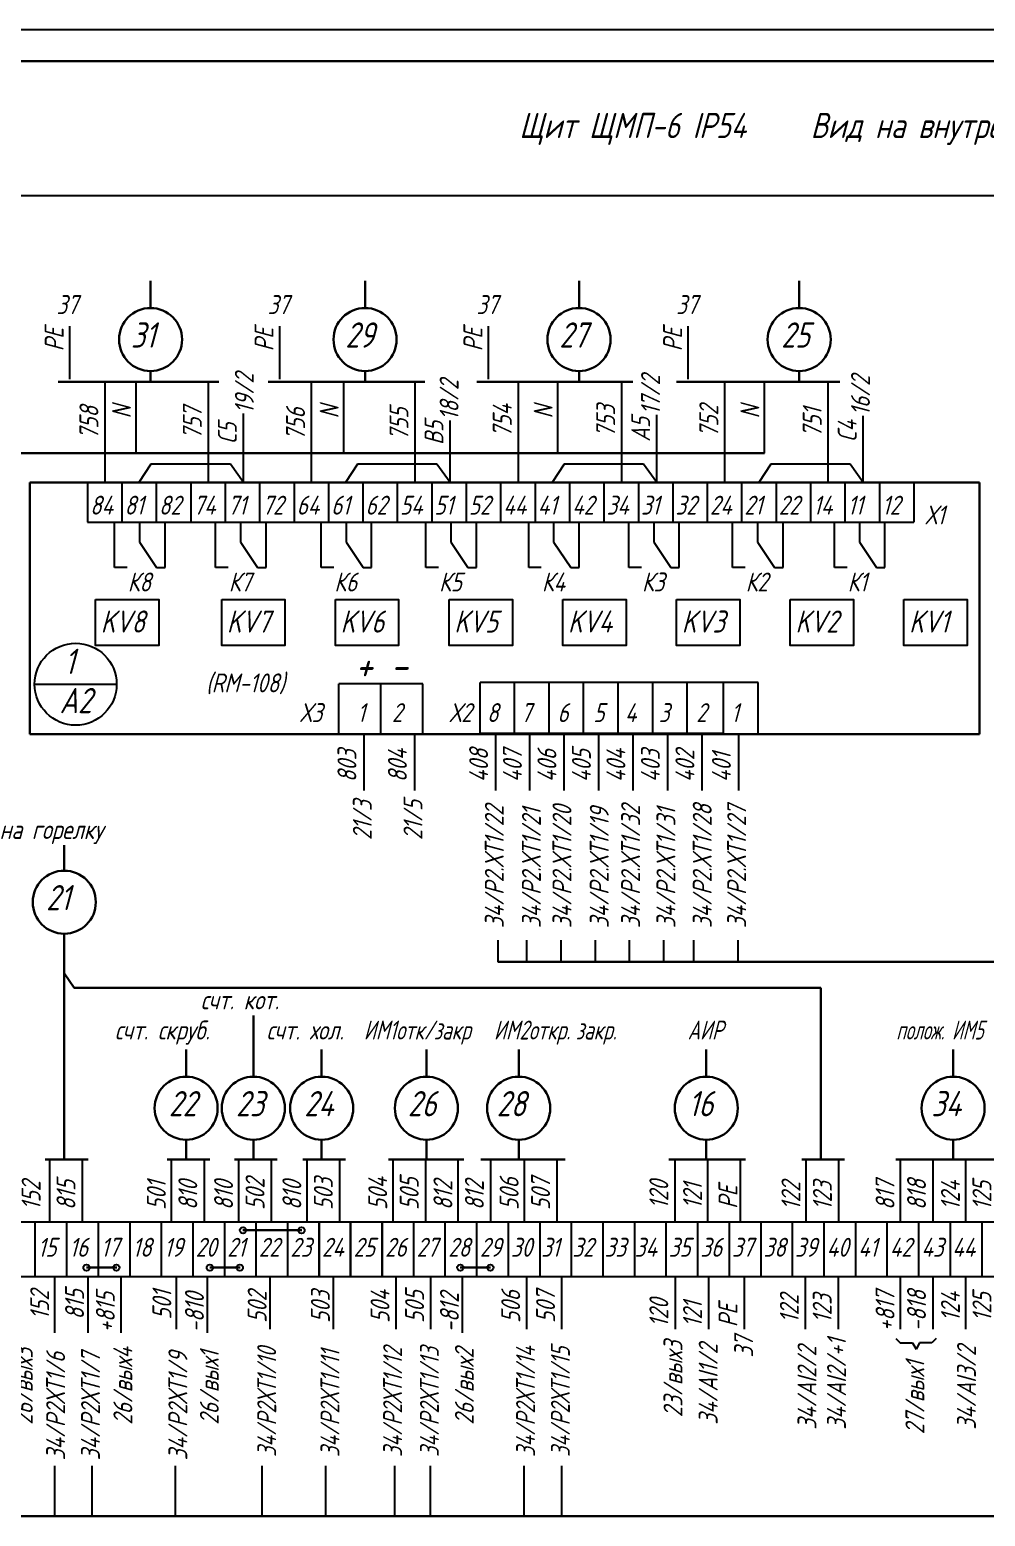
# Model space of a CAD drawing. Header units: millimetres. Extents: x 2301 to 3142, y 6 to 600.
# Drawn here: x 2488.8 to 2640.3, y 364.3 to 600 of the extents above; entities that cross this region are included whole.
import ezdxf

# ---------------------------------------------------------------- set-up
doc = ezdxf.new("R2010")
doc.units = ezdxf.units.MM
doc.layers.add('АСУТП', color=7, linetype='Continuous')
doc.layers.add('ссылки', color=7, linetype='Continuous')
doc.styles.add('GOST тип А', font='GOST_A.TTF', dxfattribs={"oblique": 15})
doc.styles.add('ROMANC', font='GOST_A.TTF', dxfattribs={"oblique": 15, "height": 3})
doc.styles.get("Standard").update_dxf_attribs({"font": 'GOST_A.TTF', "width": 0.8, "oblique": 15, "height": 3})

msp = doc.modelspace()

# ---------------------------------------------------------------- linework, layer by layer
at = {"color": 7}
for p, q in [((3141.84, 599.97), (2300.84, 599.97)), ((2495.07, 552.97), (2495.07, 544.59)), ((2528.35, 552.97), (2528.35, 544.59)), ((2561.46, 552.97), (2561.46, 544.59)), ((2593.13, 552.97), (2593.13, 544.59)), ((2500.71, 528.17), (2500.71, 544.16)), ((2505.63, 532.84, -124.48), (2505.63, 544.13, -124.48)), ((2517.11, 528.17), (2517.11, 544.16)), ((2533.47, 528.17), (2533.47, 544.16)), ((2538.57, 532.84, -124.48), (2538.57, 544.13, -124.48)), ((2549.87, 528.17), (2549.87, 544.16)), ((2566.25, 528.17), (2566.25, 544.13)), ((2572.5, 532.84, -124.48), (2572.5, 544.13, -124.48)), ((2582.65, 528.17), (2582.65, 544.13)), ((2599, 528.17), (2599, 544.13)), ((2605.28, 532.84, -124.48), (2605.28, 544.13, -124.48)), ((2615.4, 528.17), (2615.4, 544.13)), ((2522.66, 528.17), (2522.66, 539.1)), ((2555.43, 528.17), (2555.43, 538.04)), ((2588.2, 528.17), (2588.2, 538.9)), ((2620.95, 528.17), (2620.95, 538.75)), ((2469.66, 532.84, -124.48), (2494.76, 532.84, -124.48)), ((2507.98, 531.11), (2506.08, 528.17)), ((2520.58, 531.11), (2507.98, 531.11)), ((2522.66, 528.17), (2520.58, 531.11)), ((2540.74, 531.11), (2538.84, 528.17)), ((2553.34, 531.11), (2540.74, 531.11)), ((2555.43, 528.17), (2553.34, 531.11)), ((2573.52, 531.11), (2571.62, 528.17)), ((2586.12, 531.11), (2573.52, 531.11)), ((2588.2, 528.17), (2586.12, 531.11)), ((2606.26, 531.11), (2604.37, 528.17)), ((2618.87, 531.11), (2606.26, 531.11)), ((2620.95, 528.17), (2618.87, 531.11)), ((2497.92, 528.17, -124.48), (2497.92, 521.9, -124.48)), ((2503.38, 528.17, -124.48), (2503.38, 521.9, -124.48)), ((2508.84, 528.17, -124.48), (2508.84, 521.9, -124.48)), ((2514.3, 528.17, -124.48), (2514.3, 521.9, -124.48)), ((2519.76, 528.17, -124.48), (2519.76, 521.9, -124.48)), ((2525.22, 528.17, -124.48), (2525.22, 521.9, -124.48)), ((2530.68, 528.17, -124.48), (2530.68, 521.9, -124.48)), ((2536.14, 528.17, -124.48), (2536.14, 521.9, -124.48)), ((2541.6, 528.17, -124.48), (2541.6, 521.9, -124.48)), ((2547.06, 528.17, -124.48), (2547.06, 521.9, -124.48)), ((2552.52, 528.17, -124.48), (2552.52, 521.9, -124.48)), ((2557.98, 528.17, -124.48), (2557.98, 521.9, -124.48)), ((2563.44, 528.17, -124.48), (2563.44, 521.9, -124.48)), ((2568.9, 528.17, -124.48), (2568.9, 521.9, -124.48)), ((2574.36, 528.17, -124.48), (2574.36, 521.9, -124.48)), ((2579.82, 528.17, -124.48), (2579.82, 521.9, -124.48)), ((2585.28, 528.17, -124.48), (2585.28, 521.9, -124.48)), ((2590.74, 528.17, -124.48), (2590.74, 521.9, -124.48)), ((2596.2, 528.17, -124.48), (2596.2, 521.9, -124.48)), ((2601.66, 528.17, -124.48), (2601.66, 521.9, -124.48)), ((2607.12, 528.17, -124.48), (2607.12, 521.9, -124.48)), ((2612.58, 528.17, -124.48), (2612.58, 521.9, -124.48)), ((2618.04, 528.17, -124.48), (2618.04, 521.9, -124.48)), ((2633.02, 528.17, -124.48), (2621.02, 528.17, -124.48)), ((2623.5, 528.17, -124.48), (2623.5, 521.9, -124.48)), ((2628.96, 528.17, -124.48), (2628.96, 521.9, -124.48)), ((2497.92, 521.9, -124.48), (2504.45, 521.9, -124.48)), ((2504.45, 521.9, -124.48), (2608.45, 521.9, -124.48)), ((2607.12, 521.9, -124.48), (2628.96, 521.9, -124.48)), ((2544.47, 496.27, -124.48), (2537.81, 496.27, -124.48)), ((2537.81, 488.27, -124.48), (2537.81, 496.27, -124.48)), ((2551.13, 496.27, -124.48), (2544.47, 496.27, -124.48)), ((2544.47, 488.27, -124.48), (2544.47, 496.27, -124.48)), ((2551.13, 488.27, -124.48), (2551.13, 496.27, -124.48)), ((2604.27, 496.45, -124.48), (2560.19, 496.45, -124.48)), ((2560.19, 488.45, -124.48), (2560.19, 496.45, -124.48)), ((2560.19, 488.45, -124.48), (2560.19, 496.45, -124.48)), ((2565.66, 488.45, -124.48), (2565.66, 496.45, -124.48)), ((2571.13, 488.45, -124.48), (2571.13, 496.45, -124.48)), ((2576.6, 488.45, -124.48), (2576.6, 496.45, -124.48)), ((2582.08, 488.45, -124.48), (2582.08, 496.45, -124.48)), ((2587.55, 488.45, -124.48), (2587.55, 496.45, -124.48)), ((2593.02, 488.45, -124.48), (2593.02, 496.45, -124.48)), ((2598.8, 488.45, -124.48), (2598.8, 496.45, -124.48)), ((2604.27, 488.45, -124.48), (2604.27, 496.45, -124.48)), ((2537.81, 488.27, -124.48), (2544.47, 488.27, -124.48)), ((2541.81, 479.35, -124.48), (2541.81, 488.27, -124.48)), ((2544.47, 488.27, -124.48), (2551.13, 488.27, -124.48)), ((2549.81, 479.35, -124.48), (2549.81, 488.27, -124.48)), ((2560.19, 488.45, -124.48), (2598.8, 488.45, -124.48)), ((2562.69, 479.35, -124.48), (2562.69, 488.27, -124.48)), ((2568.05, 479.35, -124.48), (2568.05, 488.27, -124.48)), ((2573.52, 479.35, -124.48), (2573.52, 488.27, -124.48)), ((2578.99, 479.35, -124.48), (2578.99, 488.27, -124.48)), ((2584.46, 479.35, -124.48), (2584.46, 488.27, -124.48)), ((2589.93, 479.35, -124.48), (2589.93, 488.27, -124.48)), ((2595.41, 479.35, -124.48), (2595.41, 488.27, -124.48)), ((2601.19, 479.35, -124.48), (2601.19, 488.27, -124.48)), ((2563.02, 455.6), (2563.02, 452.21)), ((2567.55, 455.6), (2567.55, 452.21)), ((2572.98, 455.6), (2572.98, 452.21)), ((2578.41, 455.6), (2578.41, 452.21)), ((2583.84, 455.6), (2583.84, 452.21)), ((2589.27, 455.6), (2589.27, 452.21)), ((2594.02, 455.6), (2594.02, 452.21)), ((2601.03, 455.6), (2601.03, 452.21)), ((2491.95, 410.99, -124.48), (2491.95, 420.87, -124.48)), ((2497.14, 410.99, -124.48), (2497.14, 420.87, -124.48)), ((2511.27, 410.99, -124.48), (2511.27, 420.87, -124.48)), ((2516.46, 410.99, -124.48), (2516.46, 420.87, -124.48)), ((2521.94, 410.99, -124.48), (2521.94, 420.87, -124.48)), ((2527.12, 410.99, -124.48), (2527.12, 420.87, -124.48)), ((2532.76, 410.99, -124.48), (2532.76, 420.87, -124.48)), ((2537.95, 410.99, -124.48), (2537.95, 420.87, -124.48)), ((2546.38, 410.99, -124.48), (2546.38, 420.87, -124.48)), ((2551.56, 410.99, -124.48), (2551.56, 420.87, -124.48)), ((2556.72, 410.99, -124.48), (2556.72, 420.87, -124.48)), ((2561.9, 410.99, -124.48), (2561.9, 420.87, -124.48)), ((2567.21, 410.99, -124.48), (2567.21, 420.87, -124.48)), ((2572.4, 410.99, -124.48), (2572.4, 420.87, -124.48)), ((2590.63, 420.84), (2590.11, 420.84)), ((2591.12, 410.99, -124.48), (2591.12, 420.87, -124.48)), ((2591.12, 420.87, -124.48), (2601.48, 420.87, -124.48)), ((2596.3, 410.99, -124.48), (2596.3, 420.87, -124.48)), ((2601.48, 410.99, -124.48), (2601.48, 420.87, -124.48)), ((2611.89, 410.99, -124.48), (2611.89, 420.87, -124.48)), ((2617.08, 410.99, -124.48), (2617.08, 420.87, -124.48)), ((2626.82, 410.99, -124.48), (2626.82, 420.87, -124.48)), ((2632, 410.99, -124.48), (2632, 420.87, -124.48)), ((2637.19, 410.99, -124.48), (2637.19, 420.87, -124.48)), ((2419.51, 410.99, -124.48), (2562.79, 410.99, -124.48)), ((2489.6, 410.99, -124.48), (2489.6, 402.24, -124.48)), ((2494.6, 410.99, -124.48), (2494.6, 402.24, -124.48)), ((2499.61, 410.99, -124.48), (2499.61, 402.24, -124.48)), ((2504.62, 410.99, -124.48), (2504.62, 402.24, -124.48)), ((2509.62, 410.99, -124.48), (2509.62, 402.24, -124.48)), ((2514.63, 410.99, -124.48), (2514.63, 402.24, -124.48)), ((2519.64, 410.99, -124.48), (2519.64, 402.24, -124.48)), ((2524.64, 410.99, -124.48), (2524.64, 402.24, -124.48)), ((2529.65, 410.99, -124.48), (2529.65, 402.24, -124.48)), ((2534.59, 410.99, -124.48), (2534.59, 402.24, -124.48)), ((2534.66, 410.99, -124.48), (2534.66, 402.24, -124.48)), ((2539.38, 410.99, -124.48), (2677.84, 410.99, -124.48)), ((2539.59, 410.99, -124.48), (2539.59, 402.24, -124.48)), ((2539.66, 410.99, -124.48), (2539.66, 402.24, -124.48)), ((2544.6, 410.99, -124.48), (2544.6, 402.24, -124.48)), ((2544.67, 410.99, -124.48), (2544.67, 402.24, -124.48)), ((2549.61, 410.99, -124.48), (2549.61, 402.24, -124.48)), ((2554.61, 410.99, -124.48), (2554.61, 402.24, -124.48)), ((2559.62, 410.99, -124.48), (2559.62, 402.24, -124.48)), ((2564.63, 410.99, -124.48), (2564.63, 402.24, -124.48)), ((2569.63, 410.99, -124.48), (2569.63, 402.24, -124.48)), ((2574.64, 410.99, -124.48), (2574.64, 402.24, -124.48)), ((2579.64, 410.99, -124.48), (2579.64, 402.24, -124.48)), ((2584.65, 410.99, -124.48), (2584.65, 402.24, -124.48)), ((2589.66, 410.99, -124.48), (2589.66, 402.24, -124.48)), ((2594.66, 410.99, -124.48), (2594.66, 402.24, -124.48)), ((2599.67, 410.99, -124.48), (2599.67, 402.24, -124.48)), ((2604.68, 410.99, -124.48), (2604.68, 402.24, -124.48)), ((2609.68, 410.99, -124.48), (2609.68, 402.24, -124.48)), ((2614.69, 410.99, -124.48), (2614.69, 402.24, -124.48)), ((2619.7, 410.99, -124.48), (2619.7, 402.24, -124.48)), ((2624.7, 410.99, -124.48), (2624.7, 402.24, -124.48)), ((2629.71, 410.99, -124.48), (2629.71, 402.24, -124.48)), ((2634.72, 410.99, -124.48), (2634.72, 402.24, -124.48)), ((2639.72, 410.99, -124.48), (2639.72, 402.24, -124.48)), ((2895.06, 402.24, -124.48), (2419.51, 402.24, -124.48)), ((2492.75, 393.36, -124.48), (2492.75, 402.18, -124.48)), ((2498.05, 393.36, -124.48), (2498.05, 402.18, -124.48)), ((2503.26, 393.36, -124.48), (2503.26, 402.18, -124.48)), ((2512.04, 393.95, -124.48), (2512.04, 402.18, -124.48)), ((2516.97, 393.36, -124.48), (2516.97, 402.18, -124.48)), ((2526.92, 393.95, -124.48), (2526.92, 402.18, -124.48)), ((2536.95, 393.95, -124.48), (2536.95, 402.18, -124.48)), ((2546.88, 393.95, -124.48), (2546.88, 402.18, -124.48)), ((2552.35, 393.95, -124.48), (2552.35, 402.18, -124.48)), ((2557.41, 393.36, -124.48), (2557.41, 402.18, -124.48)), ((2567.6, 393.95, -124.48), (2567.6, 402.18, -124.48)), ((2573.13, 393.95, -124.48), (2573.13, 402.18, -124.48)), ((2591.15, 393.95, -124.48), (2591.15, 402.31, -124.48)), ((2596.48, 393.95, -124.48), (2596.48, 402.31, -124.48)), ((2602.1, 393.95, -124.48), (2602.1, 402.31, -124.48)), ((2611.77, 393.95, -124.48), (2611.77, 402.18, -124.48)), ((2616.99, 393.95, -124.48), (2616.99, 402.18, -124.48)), ((2626.82, 393.95, -124.48), (2626.82, 402.32, -124.48)), ((2632, 393.95, -124.48), (2632, 402.32, -124.48)), ((2637.19, 393.95, -124.48), (2637.19, 402.31, -124.48)), ((2626.1, 392.49), (2626.8, 391.79)), ((2626.8, 391.79), (2628.74, 391.79)), ((2628.74, 391.79), (2629.31, 390.8)), ((2629.87, 391.79), (2629.31, 390.8)), ((2631.82, 391.79), (2629.87, 391.79)), ((2632.51, 392.49), (2631.82, 391.79)), ((2492.68, 372.3), (2492.68, 364.28)), ((2498.64, 372.3), (2498.64, 364.28)), ((2511.81, 372.3), (2511.81, 364.28)), ((2525.6, 372.3), (2525.6, 364.28)), ((2535.68, 372.3), (2535.68, 364.28)), ((2546.59, 372.3), (2546.59, 364.28)), ((2552.26, 372.3), (2552.26, 364.28)), ((2567.14, 372.3), (2567.14, 364.28)), ((2573.11, 372.3), (2573.11, 364.28))]:
    msp.add_line(p, q, dxfattribs=at)
at = {"color": 7, "lineweight": 30}
for p, q in [((2320.84, 594.97), (3136.84, 594.97)), ((2507.93, 555.9), (2507.93, 560.15)), ((2541.94, 555.9), (2541.94, 560.15)), ((2575.87, 555.9), (2575.87, 560.15)), ((2610.78, 555.9), (2610.78, 560.15)), ((2507.93, 544.13), (2507.93, 545.85)), ((2507.93, 544.13), (2507.93, 545.85)), ((2541.94, 544.13), (2541.94, 545.85)), ((2541.94, 544.13), (2541.94, 545.85)), ((2575.87, 544.13), (2575.87, 545.85)), ((2575.87, 544.13), (2575.87, 545.85)), ((2610.78, 544.13), (2610.78, 545.85)), ((2610.78, 544.13), (2610.78, 545.85)), ((2493.28, 544.13), (2518.78, 544.13)), ((2526.56, 544.13), (2551.42, 544.13)), ((2559.68, 544.13), (2584.4, 544.13)), ((2591.34, 544.13), (2617.22, 544.13)), ((2469.66, 532.84, -124.48), (2605.27, 532.84, -124.48)), ((2488.81, 528.17, -124.48), (2488.81, 488.27, -124.48)), ((2639.36, 528.17, -124.48), (2639.36, 488.27, -124.48)), ((2494.25, 466.69, -124.48), (2494.25, 470.68, -124.48)), ((2494.25, 420.87, -124.48), (2494.25, 456.64, -124.48)), ((2563.02, 452.21), (2944.2, 452.21)), ((2524.23, 434.03, -124.48), (2524.23, 443.66, -124.48)), ((2513.57, 434.03, -124.48), (2513.57, 438.28, -124.48)), ((2535.06, 434.03, -124.48), (2535.06, 438.28, -124.48)), ((2551.67, 434.03, -124.48), (2551.67, 438.28, -124.48)), ((2566.3, 434.03, -124.48), (2566.3, 438.28, -124.48)), ((2596.05, 434.03, -124.48), (2596.05, 438.28, -124.48)), ((2614.19, 420.87, -124.48), (2614.19, 438.28, -124.48)), ((2635.19, 434.03, -124.48), (2635.19, 438.28, -124.48)), ((2513.57, 420.87, -124.48), (2513.57, 423.98, -124.48)), ((2524.23, 420.87, -124.48), (2524.23, 423.98, -124.48)), ((2535.06, 420.87, -124.48), (2535.06, 423.98, -124.48)), ((2551.67, 420.87, -124.48), (2551.67, 423.98, -124.48)), ((2566.3, 420.87, -124.48), (2566.3, 423.98, -124.48)), ((2596.05, 420.87, -124.48), (2596.05, 423.98, -124.48)), ((2614.19, 420.87, -124.48), (2614.19, 423.98, -124.48)), ((2635.19, 420.87, -124.48), (2635.19, 423.98, -124.48)), ((2491.24, 420.87), (2498.04, 420.87)), ((2510.55, 420.87), (2517.35, 420.87)), ((2521.22, 420.87), (2528.02, 420.87)), ((2532.05, 420.87), (2538.85, 420.87)), ((2545.66, 420.87), (2557.6, 420.87)), ((2560.3, 420.87), (2573.66, 420.87)), ((2590.11, 420.84), (2602.29, 420.84)), ((2611.18, 420.87), (2617.98, 420.87)), ((2626.1, 420.87), (2637.26, 420.87)), ((2636.47, 420.87), (2643.27, 420.87)), ((2522.57, 409.62), (2531.9, 409.62)), ((2497.75, 403.7), (2502.56, 403.7)), ((2517.31, 403.7), (2522.12, 403.7)), ((2557.04, 403.7), (2561.85, 403.7)), ((2436.29, 364.28), (2932.94, 364.28))]:
    msp.add_line(p, q, dxfattribs=at)
at = {"color": 7, "linetype": 'Continuous'}
msp.add_line((2489.55, 496.2, -124.48), (2502.55, 496.2, -124.48), dxfattribs=at)
at = {"color": 250, "lineweight": 30}
for p, q in [((2495.82, 448.09, -124.48), (2494.25, 450.4, -62.99)), ((2614.19, 448.09, -124.48), (2495.82, 448.09, -124.48)), ((2614.19, 438.28, -124.48), (2614.19, 448.09, -124.48))]:
    msp.add_line(p, q, dxfattribs=at)
at = {"color": 7, "lineweight": 30, "elevation": -124.48}
for points in [[(2488.81, 528.17), (2639.36, 528.17)], [(2639.36, 488.27), (2488.81, 488.27)]]:
    msp.add_lwpolyline(points, dxfattribs=at)
at = {"color": 7, "elevation": -124.48}
for points in [[(2499.21, 509.65), (2509.24, 509.65), (2509.24, 502.34), (2499.21, 502.34)], [(2519.21, 509.65), (2529.24, 509.65), (2529.24, 502.34), (2519.21, 502.34)], [(2537.24, 509.65), (2547.27, 509.65), (2547.27, 502.34), (2537.24, 502.34)], [(2555.27, 509.65), (2565.3, 509.65), (2565.3, 502.34), (2555.27, 502.34)], [(2573.3, 509.65), (2583.33, 509.65), (2583.33, 502.34), (2573.3, 502.34)], [(2591.33, 509.65), (2601.36, 509.65), (2601.36, 502.34), (2591.33, 502.34)], [(2609.36, 509.65), (2619.4, 509.65), (2619.4, 502.34), (2609.36, 502.34)], [(2627.4, 509.65), (2637.43, 509.65), (2637.43, 502.34), (2627.4, 502.34)]]:
    msp.add_lwpolyline(points, close=True, dxfattribs=at)
at = {"color": 7, "lineweight": 30}
for centre in [(2507.93, 550.85), (2541.94, 550.85), (2575.87, 550.85), (2610.78, 550.85), (2494.25, 461.64, -124.48), (2513.57, 428.98, -124.48), (2524.23, 428.98, -124.48), (2535.06, 428.98, -124.48), (2551.67, 428.98, -124.48), (2566.3, 428.98, -124.48), (2596.05, 428.98, -124.48), (2635.19, 428.98, -124.48)]:
    msp.add_circle(centre, 5, dxfattribs=at)
at = {"color": 7, "linetype": 'Continuous'}
msp.add_circle((2496.05, 496.2, -124.48), 6.5, dxfattribs=at)
at = {"color": 7}
for centre in [(2522.59, 409.62), (2531.86, 409.62), (2497.77, 403.7), (2502.52, 403.7), (2517.33, 403.7), (2522.08, 403.7), (2557.06, 403.7), (2561.81, 403.7)]:
    msp.add_circle(centre, 0.497, dxfattribs=at)
at = {"layer": 'АСУТП', "color": 7}
for p, q in [((2328.69, 573.7, -248.96), (3129.61, 573.7, -248.96)), ((2502.22, 514.69), (2502.22, 521.82)), ((2510.22, 514.69), (2510.22, 521.82)), ((2518.24, 514.69), (2518.24, 521.82)), ((2526.24, 514.69), (2526.24, 521.82)), ((2534.98, 514.69), (2534.98, 521.82)), ((2542.98, 514.69), (2542.98, 521.82)), ((2551.59, 514.69), (2551.59, 521.82)), ((2559.59, 514.69), (2559.59, 521.82)), ((2567.89, 514.69), (2567.89, 521.82)), ((2575.89, 514.69), (2575.89, 521.82)), ((2583.76, 514.69), (2583.76, 521.82)), ((2591.76, 514.69), (2591.76, 521.82)), ((2600.22, 514.69), (2600.22, 521.82)), ((2608.22, 514.69), (2608.22, 521.82)), ((2616.38, 514.69), (2616.38, 521.82)), ((2624.38, 514.69), (2624.38, 521.82)), ((2504.22, 514.69), (2502.22, 514.69)), ((2508.89, 514.69), (2510.22, 514.69)), ((2520.24, 514.69), (2518.24, 514.69)), ((2524.9, 514.69), (2526.24, 514.69)), ((2536.98, 514.69), (2534.98, 514.69)), ((2541.65, 514.69), (2542.98, 514.69)), ((2553.59, 514.69), (2551.59, 514.69)), ((2558.25, 514.69), (2559.59, 514.69)), ((2569.89, 514.69), (2567.89, 514.69)), ((2574.56, 514.69), (2575.89, 514.69)), ((2585.76, 514.69), (2583.76, 514.69)), ((2590.43, 514.69), (2591.76, 514.69)), ((2602.22, 514.69), (2600.22, 514.69)), ((2606.88, 514.69), (2608.22, 514.69)), ((2618.38, 514.69), (2616.38, 514.69)), ((2623.04, 514.69), (2624.38, 514.69))]:
    msp.add_line(p, q, dxfattribs=at)
at = {"layer": 'АСУТП', "color": 7, "lineweight": -3}
for p, q in [((2506.22, 518.69), (2506.22, 521.82)), ((2522.24, 518.69), (2522.24, 521.82)), ((2538.98, 518.69), (2538.98, 521.82)), ((2555.59, 518.69), (2555.59, 521.82)), ((2571.89, 518.69), (2571.89, 521.82)), ((2587.76, 518.69), (2587.76, 521.82)), ((2604.22, 518.69), (2604.22, 521.82)), ((2620.38, 518.69), (2620.38, 521.82))]:
    msp.add_line(p, q, dxfattribs=at)
at = {"layer": 'АСУТП', "color": 7, "linetype": 'Continuous', "lineweight": 30}
for p, q in [((2506.22, 518.69), (2508.89, 514.69)), ((2522.24, 518.69), (2524.9, 514.69)), ((2538.98, 518.69), (2541.65, 514.69)), ((2555.59, 518.69), (2558.25, 514.69)), ((2571.89, 518.69), (2574.56, 514.69)), ((2587.76, 518.69), (2590.43, 514.69)), ((2604.22, 518.69), (2606.88, 514.69)), ((2620.38, 518.69), (2623.04, 514.69))]:
    msp.add_line(p, q, dxfattribs=at)

# ---------------------------------------------------------------- texts
at = {"color": 7, "linetype": 'Continuous', "oblique": 15}
for s, height, p in [('37', 3, (2493.02, 554.89, -124.48)), ('37', 3, (2526.5, 554.89, -124.48)), ('37', 3, (2559.61, 554.89, -124.48)), ('37', 3, (2591.27, 554.89, -124.48)), ('1', 4, (2494.29, 497.83, -124.48)), ('А2', 4, (2493.5, 491.61, -124.48))]:
    msp.add_text(s, height=height, dxfattribs=at).set_placement(p)
at = {"color": 7, "oblique": 15}
for s, p in [('PE', (2494.15, 548.99, -124.48)), ('PE', (2527.43, 548.99, -124.48)), ('PE', (2560.55, 548.99, -124.48)), ('PE', (2592.21, 548.99, -124.48)), ('758', (2499.66, 535.02, -124.48)), ('N', (2504.82, 538.33, -124.48)), ('757', (2516.06, 535.02, -124.48)), ('756', (2532.42, 534.86, -124.48)), ('N', (2537.76, 538.33, -124.48)), ('755', (2548.82, 534.86, -124.48)), ('754', (2565.2, 535.35, -124.48)), ('N', (2571.69, 538.33, -124.48)), ('753', (2581.6, 535.35, -124.48)), ('752', (2597.95, 535.35, -124.48)), ('N', (2604.47, 538.33, -124.48)), ('751', (2614.35, 535.35, -124.48)), ('С5', (2521.61, 534.3, -124.48)), ('B5', (2554.37, 534.14, -124.48)), ('А5', (2587.15, 534.63, -124.48)), ('С4', (2619.9, 534.63, -124.48)), ('803', (2540.57, 480.67, -124.48)), ('804', (2548.57, 480.67, -124.48)), ('408', (2561.45, 480.67, -124.48)), ('407', (2566.81, 480.67, -124.48)), ('406', (2572.28, 480.67, -124.48)), ('405', (2577.75, 480.67, -124.48)), ('404', (2583.22, 480.67, -124.48)), ('403', (2588.69, 480.67, -124.48)), ('402', (2594.16, 480.67, -124.48)), ('401', (2599.95, 480.67, -124.48)), ('152', (2490.49, 412.83, -124.48)), ('815', (2496.02, 412.83, -124.48)), ('501', (2510.35, 412.83, -124.48)), ('810', (2515.34, 412.83, -124.48)), ('810', (2521.01, 412.83, -124.48)), ('502', (2526, 412.83, -124.48)), ('810', (2531.84, 412.83, -124.48)), ('503', (2536.83, 412.83, -124.48)), ('504', (2545.45, 412.83, -124.48)), ('505', (2550.45, 412.83, -124.48)), ('812', (2555.79, 412.83, -124.48)), ('812', (2560.78, 412.83, -124.48)), ('506', (2566.29, 412.83, -124.48)), ('507', (2571.28, 412.83, -124.48)), ('120', (2590.03, 413.02, -124.48)), ('121', (2595.36, 413.02, -124.48)), ('PE', (2600.99, 413.02, -124.48)), ('122', (2610.97, 412.83, -124.48)), ('123', (2615.96, 412.83, -124.48)), ('817', (2625.9, 412.83, -124.48)), ('818', (2630.89, 412.83, -124.48)), ('124', (2636.26, 412.83, -124.48)), ('125', (2641.26, 412.83, -124.48)), ('815', (2497.38, 395.47, -124.48)), ('505', (2551.3, 394.93, -124.48)), ('152', (2491.85, 395.47, -124.48)), ('+815', (2502.26, 393.41, -124.48)), ('501', (2511.23, 395.47, -124.48)), ('-810', (2516.39, 393.41, -124.48)), ('502', (2526.33, 394.93, -124.48)), ('503', (2536.36, 394.93, -124.48)), ('504', (2545.82, 394.93, -124.48)), ('-812', (2556.82, 393.41, -124.48)), ('506', (2566.54, 394.93, -124.48)), ('507', (2572.07, 394.93, -124.48)), ('120', (2590.03, 394.26, -124.48)), ('121', (2595.36, 394.26, -124.48)), ('PE', (2600.99, 394.26, -124.48)), ('122', (2610.71, 394.93, -124.48)), ('123', (2615.93, 394.93, -124.48)), ('+817', (2625.9, 393.61, -124.48)), ('-818', (2630.89, 393.61, -124.48)), ('124', (2636.26, 395.17, -124.48)), ('125', (2641.26, 395.17, -124.48)), ('26/вых3', (2489.25, 378.79, -248.96)), ('26/вых4', (2505.04, 378.79, -248.96)), ('26/вых2', (2559.19, 378.79, -248.96)), ('23/вых3', (2592.27, 379.98, -248.96)), ('34/AI1/2', (2597.85, 378.8, -248.96)), ('37', (2603.48, 389.45, -248.96)), ('34/AI2/2', (2613.52, 378.01, -248.96)), ('34/AI2/+1', (2618.2, 378.01, -248.96)), ('34/AI3/2', (2638.81, 378.01, -248.96)), ('34/Р2ХТ1/6', (2494.38, 373.15, -248.96)), ('34/Р2ХТ1/7', (2499.91, 373.15, -248.96)), ('34/Р2ХТ1/9', (2513.76, 373.15, -248.96)), ('26/вых1', (2518.75, 378.79, -248.96)), ('27/вых1', (2630.63, 377.28, -248.96))]:
    msp.add_text(s, height=3, rotation=90, dxfattribs=at).set_placement(p)
at = {"color": 7, "linetype": 'Continuous', "style": 'ROMANC', "oblique": 15}
for s, p in [('31', (2504.82, 549.57)), ('29', (2538.82, 549.57)), ('27', (2572.75, 549.57)), ('25', (2607.93, 549.57)), ('21', (2491.37, 460.36, -124.48)), ('22', (2510.82, 427.7, -124.48)), ('23', (2521.48, 427.7, -124.48)), ('24', (2532.31, 427.7, -124.48)), ('26', (2548.72, 427.7, -124.48)), ('28', (2562.82, 427.7, -124.48)), ('16', (2593.2, 427.7, -124.48)), ('34', (2631.74, 427.7, -124.48))]:
    msp.add_text(s, height=4, dxfattribs=at).set_placement(p)
at = {"color": 7, "linetype": 'Continuous', "oblique": 15}
for s, p in [('19/2', (2524.3, 539.12, -248.96)), ('18/2', (2556.77, 538.05, -248.96)), ('17/2', (2588.71, 538.93, -248.96)), ('16/2', (2622, 538.79, -248.96)), ('21/3', (2543.01, 471.49, -124.48)), ('21/5', (2551.04, 471.49, -124.48)), ('34/Р2.ХТ1/22', (2563.94, 457.53, -124.48)), ('34/Р2.ХТ1/21', (2569.82, 457.53, -124.48)), ('34/Р2.ХТ1/20', (2574.67, 457.53, -124.48)), ('34/Р2.ХТ1/19', (2580.58, 457.53, -124.48)), ('34/Р2.ХТ1/32', (2585.55, 457.53, -124.48)), ('34/Р2.ХТ1/31', (2591.15, 457.53, -124.48)), ('34/Р2.ХТ1/28', (2596.91, 457.53, -124.48)), ('34/Р2.ХТ1/27', (2602.37, 457.53, -124.48))]:
    msp.add_text(s, height=3, rotation=90, dxfattribs=at).set_placement(p)
at = {"color": 7, "oblique": 15}
for s, p in [('84', (2498.34, 523.09, -124.48)), ('81', (2503.8, 523.09, -124.48)), ('82', (2509.26, 523.09, -124.48)), ('74', (2514.72, 523.09, -124.48)), ('71', (2520.18, 523.09, -124.48)), ('72', (2525.64, 523.09, -124.48)), ('64', (2531.1, 523.09, -124.48)), ('61', (2536.56, 523.09, -124.48)), ('62', (2542.02, 523.09, -124.48)), ('54', (2547.48, 523.09, -124.48)), ('51', (2552.94, 523.09, -124.48)), ('52', (2558.4, 523.09, -124.48)), ('44', (2563.86, 523.09, -124.48)), ('41', (2569.32, 523.09, -124.48)), ('42', (2574.78, 523.09, -124.48)), ('34', (2580.24, 523.09, -124.48)), ('31', (2585.7, 523.09, -124.48)), ('32', (2591.16, 523.09, -124.48)), ('24', (2596.62, 523.09, -124.48)), ('21', (2602.08, 523.09, -124.48)), ('22', (2607.54, 523.09, -124.48)), ('14', (2613, 523.09, -124.48)), ('11', (2618.46, 523.09, -124.48)), ('12', (2623.93, 523.09, -124.48)), ('Х1', (2630.76, 521.54, -124.48)), ('К8', (2504.31, 510.91, -124.48)), ('К7', (2520.33, 510.91, -124.48)), ('К6', (2537.07, 510.91, -124.48)), ('К5', (2553.68, 510.91, -124.48)), ('К4', (2569.98, 510.91, -124.48)), ('К3', (2585.85, 510.91, -124.48)), ('К2', (2602.3, 510.91, -124.48)), ('К1', (2618.46, 510.91, -124.48)), ('Х3', (2531.6, 490.2, -124.48)), ('1', (2540.72, 490.2, -124.48)), ('2', (2546.19, 490.2, -124.48)), ('Х2', (2555.32, 490.2, -124.48)), ('8', (2561.27, 490.2, -124.48)), ('7', (2566.63, 490.2, -124.48)), ('6', (2572.45, 490.2, -124.48)), ('5', (2578.14, 490.2, -124.48)), ('4', (2583.16, 490.2, -124.48)), ('3', (2588.52, 490.2, -124.48)), ('2', (2594.45, 490.2, -124.48)), ('1', (2599.98, 490.2, -124.48)), ('на горелку', (2483.99, 471.66, -124.48)), ('счт. кот.', (2515.88, 444.65, -124.48)), ('счт. скруб.', (2502.26, 439.87, -124.48)), ('счт. хол.', (2526.32, 439.87, -124.48)), ('15', (2490.04, 405.43, -124.48)), ('16', (2495.05, 405.43, -124.48)), ('17', (2500.06, 405.43, -124.48)), ('18', (2505.06, 405.43, -124.48)), ('19', (2510.07, 405.43, -124.48)), ('20', (2515.08, 405.43, -124.48)), ('21', (2520.08, 405.43, -124.48)), ('22', (2525.09, 405.43, -124.48)), ('23', (2530.1, 405.43, -124.48)), ('24', (2535.1, 405.43, -124.48)), ('25', (2540.11, 405.43, -124.48)), ('26', (2545.12, 405.43, -124.48)), ('27', (2550.12, 405.43, -124.48)), ('28', (2555.13, 405.43, -124.48)), ('29', (2560.14, 405.43, -124.48)), ('30', (2565.07, 405.43, -124.48)), ('31', (2569.87, 405.43, -124.48)), ('32', (2574.81, 405.43, -124.48)), ('33', (2579.93, 405.43, -124.48)), ('34', (2584.7, 405.43, -124.48)), ('35', (2590.1, 405.43, -124.48)), ('36', (2595.11, 405.43, -124.48)), ('37', (2600.12, 405.43, -124.48)), ('38', (2605.12, 405.43, -124.48)), ('39', (2610.13, 405.43, -124.48)), ('40', (2615.14, 405.43, -124.48)), ('41', (2620.14, 405.43, -124.48)), ('42', (2625.15, 405.43, -124.48)), ('43', (2630.16, 405.43, -124.48)), ('44', (2635.05, 405.43, -124.48))]:
    msp.add_text(s, height=3, dxfattribs=at).set_placement(p)
at = {"color": 7, "linetype": 'Continuous', "lineweight": 0, "oblique": 15}
for s, height, p in [('KV8', 3.5, (2500.03, 504.39, -124.48)), ('KV7', 3.5, (2520.03, 504.39, -124.48)), ('KV6', 3.5, (2538.06, 504.39, -124.48)), ('KV5', 3.5, (2556.09, 504.39, -124.48)), ('KV4', 3.5, (2574.12, 504.39, -124.48)), ('KV3', 3.5, (2592.16, 504.39, -124.48)), ('KV2', 3.5, (2610.19, 504.39, -124.48)), ('KV1', 3.5, (2628.22, 504.39, -124.48)), ('+', 5, (2540.33, 496.72, -124.48)), ('(RM-108)', 3, (2516.72, 494.91, -124.48)), ('-', 5, (2545.9, 496.72, -124.48))]:
    msp.add_text(s, height=height, dxfattribs=at).set_placement(p)
at = {"color": 7, "oblique": 15}
for s, width, p in [('ИМ1отк/закр', 0.9, (2541.74, 439.87, -124.48)), ('ИМ2откр.', 0.9, (2562.37, 439.87, -124.48)), ('закр.', 0.9, (2575.35, 439.87, -124.48)), ('АИР', 0.9, (2593.09, 439.87, -124.48)), ('полож. ИМ5', 0.8, (2626.17, 439.87, -124.48))]:
    msp.add_text(s, height=3, dxfattribs=dict(at, width=width)).set_placement(p)
at = {"color": 7, "oblique": 15, "width": 0.95}
for s, p in [('34/Р2ХТ1/10', (2527.85, 373.68, -248.96)), ('34/Р2ХТ1/12', (2547.81, 373.68, -248.96)), ('34/Р2ХТ1/13', (2553.65, 373.68, -248.96)), ('34/Р2ХТ1/14', (2568.89, 373.68, -248.96)), ('34/Р2ХТ1/15', (2574.42, 373.68, -248.96)), ('34/Р2ХТ1/11', (2537.88, 373.68, -248.96))]:
    msp.add_text(s, height=3, rotation=90, dxfattribs=at).set_placement(p)
at = {"layer": 'ссылки', "color": 7, "style": 'GOST тип А', "oblique": 15}
msp.add_text('Щит ЩМП-6 IP54     Вид на внутренней плоскости. Передняя стенка (монтажная панель)', height=4, dxfattribs=at).set_placement((2566.39, 582.79, -124.48))

doc.saveas('drawing.dxf')
